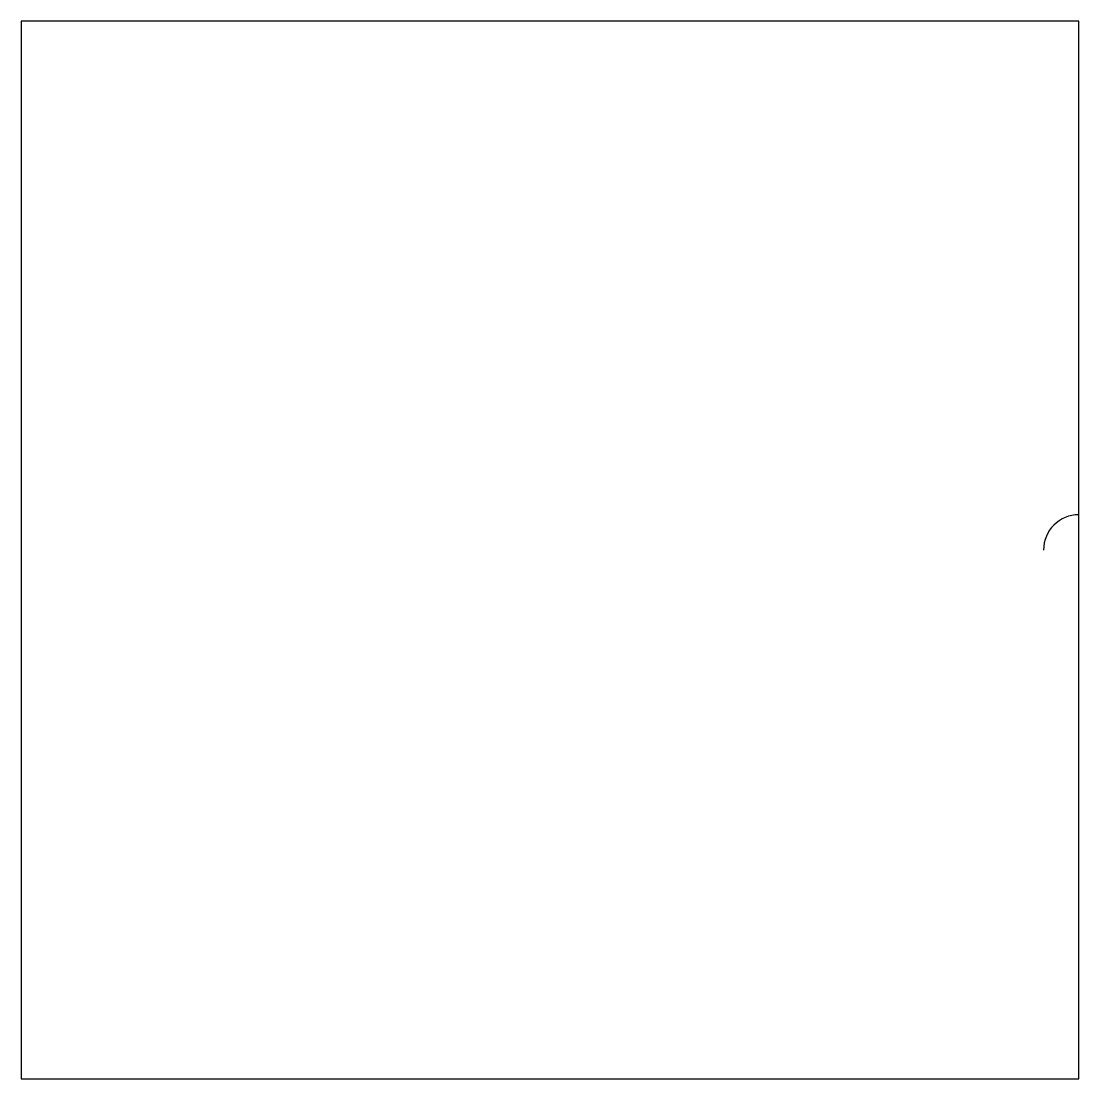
# Model space of a CAD drawing. Header units: metres. Extents: x 0 to 300, y 0 to 300.
import ezdxf

# ---------------------------------------------------------------- set-up
doc = ezdxf.new("R2010")
doc.units = ezdxf.units.M

msp = doc.modelspace()

# ---------------------------------------------------------------- linework, layer by layer
msp.add_line((300, 140), (300, 160))
msp.add_lwpolyline([(0, 0), (300, 0), (300, 300), (0, 300), (0, 0)])
msp.add_arc((300, 150), 10, 90, 180)

doc.saveas('drawing.dxf')
